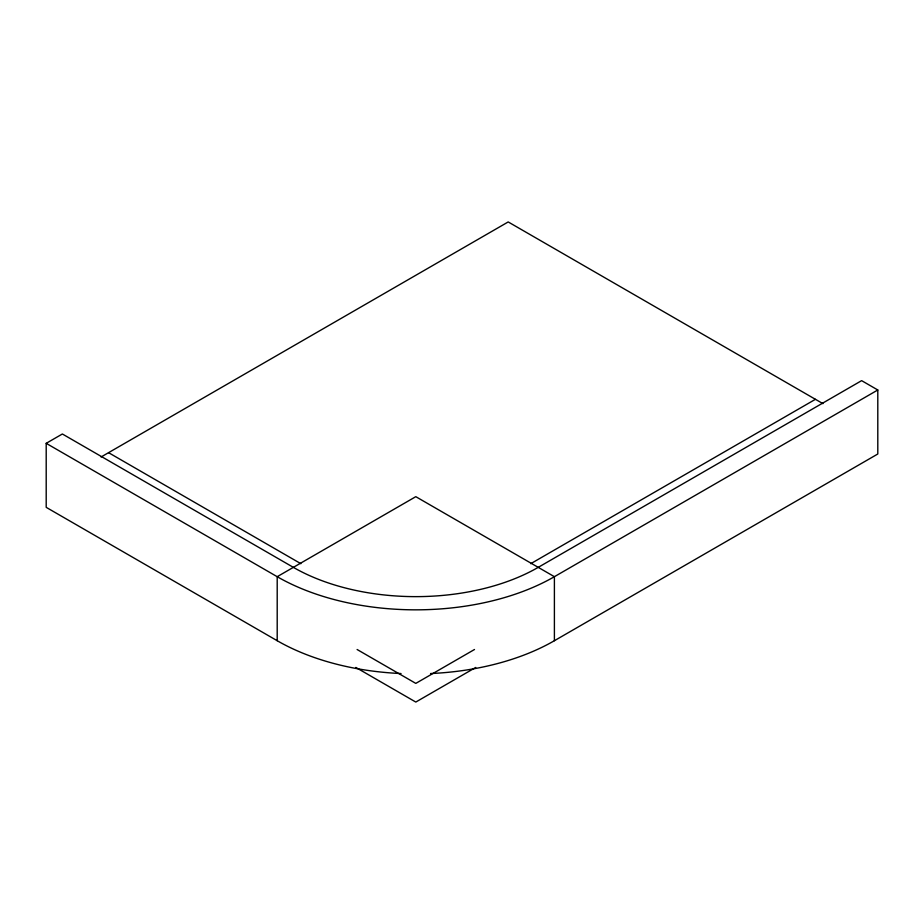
<?xml version="1.0" encoding="UTF-8"?>
<svg xmlns="http://www.w3.org/2000/svg" width="924" height="924" viewBox="0 0 924 924"><rect width="100%" height="100%" fill="white"/><g stroke="black" fill="none" stroke-linecap="round" stroke-linejoin="round"><path stroke-width="1.39" d="M401.039 673.538A196.015 113.167 0 0 1 277.2 640.713L46.2 507.345L46.2 443.324L62.37 433.991L293.37 567.359A173.146 99.965 0 0 0 538.23 567.359L861.63 380.642L877.8 389.986L877.8 453.996L554.4 640.713A196.015 113.167 0 0 1 430.561 673.538M101.074 456.987L508.2 221.945L822.926 403.638M530.734 563.686L815.43 399.318M877.8 389.986L554.4 576.692A196.015 113.167 0 0 1 277.2 576.692L46.2 443.324M474.497 649.503L415.8 683.39L357.103 649.503M475.744 667.451L415.8 702.055L355.856 667.451M108.57 452.668L300.866 563.686M554.4 640.713L554.4 576.692L415.8 496.673L277.2 576.692L277.2 640.713"/></g></svg>
